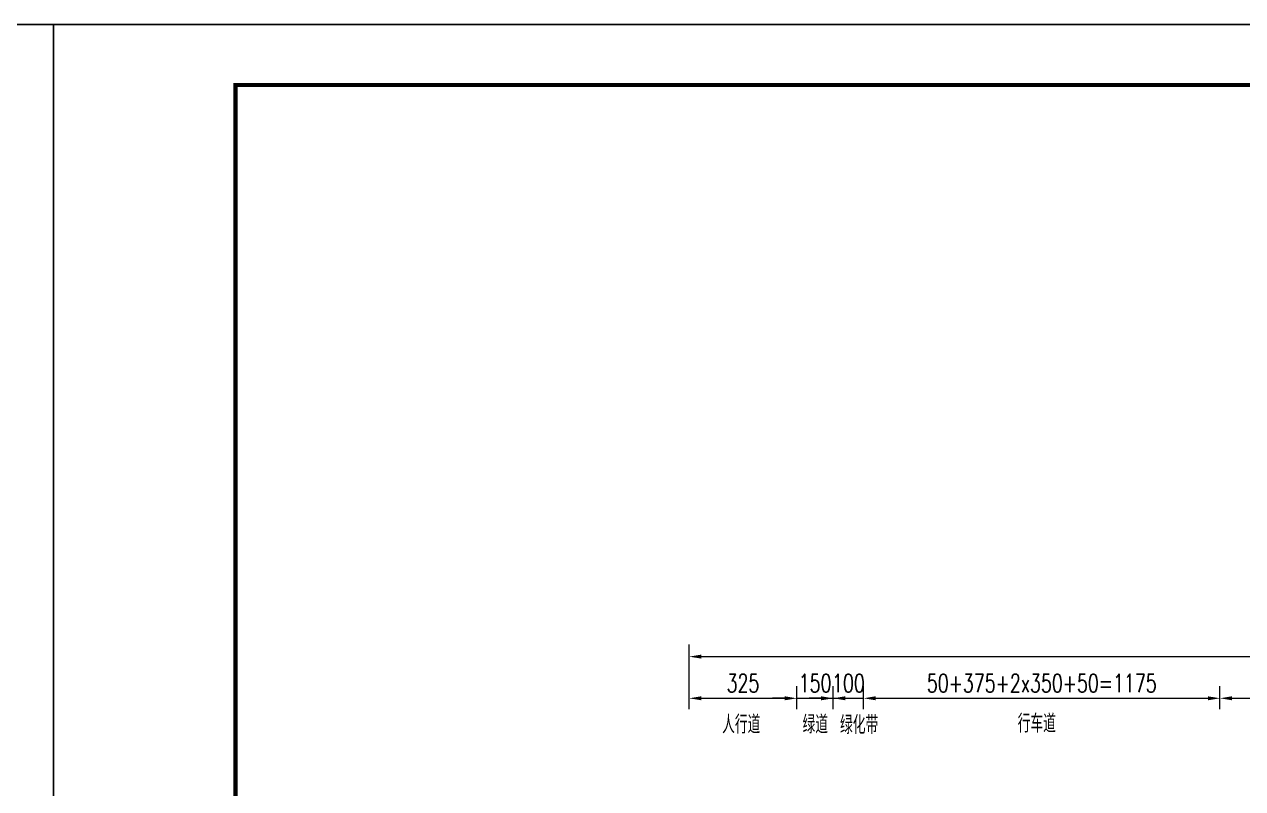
# Model space of a CAD drawing. Extents: x -1568 to -728, y -1287 to -990.
# Drawn here: x -1153 to -952.2, y -1115.9 to -989.8 of the extents above; entities that cross this region are included whole.
import ezdxf

# ---------------------------------------------------------------- set-up
doc = ezdxf.new("R2010")
doc.units = 0
doc.header["$LTSCALE"] = 5
doc.layers.get('0').update_dxf_attribs({"linetype": 'CONTINUOUS'})
doc.layers.get('Defpoints').update_dxf_attribs({"linetype": 'CONTINUOUS'})
doc.layers.add('图框', color=7, linetype='CONTINUOUS')
doc.layers.add('文字', color=7, linetype='CONTINUOUS')
doc.layers.add('标注', color=4, linetype='CONTINUOUS', lineweight=15)
doc.styles.get("Standard").update_dxf_attribs({"font": 'simplex1.shx', "width": 0.7, "bigfont": 'hztxt.shx'})
doc.dimstyles.new('比例1：200', dxfattribs={"dimtxt": 3, "dimasz": 2, "dimexe": 2, "dimexo": 1, "dimgap": 1, "dimtad": 1, "dimlfac": 20, "dimzin": 13, "dimdsep": 46, "dimtxsty": 'Standard', "dimcen": -0.09, "dimclrd": 256, "dimclre": 256, "dimclrt": 7, "dimaunit": 1, "dimadec": 0, "dimazin": 2, "dimtfac": 0.0005, "dimtix": 1, "dimtmove": 2, "dimatfit": 3, "dimfxl": 0, "dimtolj": 1, "dimtzin": 13, "dimlwd": -1, "dimlwe": -1, "dimarcsym": 0})

# ---------------------------------------------------------------- blocks, each defined once
blk = doc.blocks.new('*D12')
at = {"layer": 'Defpoints', "color": 0}
for p in [(-818.44, -1094.09), (-1043.43, -1100.96), (-818.44, -1101.19)]:
    blk.add_point(p, dxfattribs=at)
at = {"layer": '标注'}
for p, q in [((-1043.43, -1099.96), (-1043.43, -1092.09)), ((-818.44, -1100.09), (-818.44, -1092.09)), ((-1041.43, -1094.09), (-820.44, -1094.09))]:
    blk.add_line(p, q, dxfattribs=at)
for points in [[(-1041.43, -1093.76), (-1041.43, -1094.42), (-1043.43, -1094.09)], [(-820.44, -1093.76), (-820.44, -1094.42), (-818.44, -1094.09)]]:
    blk.add_solid(points, dxfattribs=at)
at = {"layer": '标注', "color": 7, "insert": (-930.94, -1091.59), "char_height": 3, "attachment_point": 5}
blk.add_mtext('\\A1;道路总宽45m', dxfattribs=at)
blk = doc.blocks.new('*D14')
at = {"layer": 'Defpoints', "color": 0}
for p in [(-905.93, -1100.96), (-955.93, -1103.78), (-905.93, -1103.78)]:
    blk.add_point(p, dxfattribs=at)
at = {"layer": '标注'}
for p, q in [((-955.93, -1102.78), (-955.93, -1098.96)), ((-905.93, -1102.78), (-905.93, -1098.96)), ((-953.93, -1100.96), (-907.93, -1100.96))]:
    blk.add_line(p, q, dxfattribs=at)
for points in [[(-953.93, -1100.63), (-953.93, -1101.29), (-955.93, -1100.96)], [(-907.93, -1100.63), (-907.93, -1101.29), (-905.93, -1100.96)]]:
    blk.add_solid(points, dxfattribs=at)
at = {"layer": '标注', "color": 7, "insert": (-930.93, -1098.46), "char_height": 3, "attachment_point": 5}
blk.add_mtext('\\A1;1000', dxfattribs=at)
blk = doc.blocks.new('*D28')
at = {"layer": 'Defpoints', "color": 0}
for p in [(-1014.68, -1100.96), (-1019.68, -1103.78), (-1014.68, -1103.78)]:
    blk.add_point(p, dxfattribs=at)
at = {"layer": '标注'}
for p, q in [((-1019.68, -1102.78), (-1019.68, -1098.96)), ((-1014.68, -1102.78), (-1014.68, -1098.96)), ((-1021.68, -1100.96), (-1023.68, -1100.96)), ((-1019.68, -1100.96), (-1014.68, -1100.96)), ((-1012.68, -1100.96), (-1010.68, -1100.96))]:
    blk.add_line(p, q, dxfattribs=at)
for points in [[(-1021.68, -1100.63), (-1021.68, -1101.29), (-1019.68, -1100.96)], [(-1012.68, -1100.63), (-1012.68, -1101.29), (-1014.68, -1100.96)]]:
    blk.add_solid(points, dxfattribs=at)
at = {"layer": '标注', "color": 7, "insert": (-1017.18, -1098.46), "char_height": 3, "attachment_point": 5}
blk.add_mtext('\\A1;100', dxfattribs=at)
blk = doc.blocks.new('*D37')
at = {"layer": 'Defpoints', "color": 0}
for p in [(-1025.68, -1100.96), (-1043.43, -1103.78), (-1025.68, -1103.78)]:
    blk.add_point(p, dxfattribs=at)
at = {"layer": '标注'}
for p, q in [((-1043.43, -1102.78), (-1043.43, -1098.96)), ((-1025.68, -1102.78), (-1025.68, -1098.96)), ((-1041.43, -1100.96), (-1027.68, -1100.96))]:
    blk.add_line(p, q, dxfattribs=at)
for points in [[(-1041.43, -1100.63), (-1041.43, -1101.29), (-1043.43, -1100.96)], [(-1027.68, -1100.63), (-1027.68, -1101.29), (-1025.68, -1100.96)]]:
    blk.add_solid(points, dxfattribs=at)
at = {"layer": '标注', "color": 7, "insert": (-1034.56, -1098.46), "char_height": 3, "attachment_point": 5}
blk.add_mtext('\\A1;325', dxfattribs=at)
blk = doc.blocks.new('*D36')
at = {"layer": 'Defpoints', "color": 0}
for p in [(-1019.68, -1100.96), (-1025.68, -1103.78), (-1019.68, -1103.78)]:
    blk.add_point(p, dxfattribs=at)
at = {"layer": '标注'}
for p, q in [((-1025.68, -1102.78), (-1025.68, -1098.96)), ((-1019.68, -1102.78), (-1019.68, -1098.96)), ((-1027.68, -1100.96), (-1029.68, -1100.96)), ((-1025.68, -1100.96), (-1019.68, -1100.96)), ((-1017.68, -1100.96), (-1015.68, -1100.96))]:
    blk.add_line(p, q, dxfattribs=at)
for points in [[(-1027.68, -1100.63), (-1027.68, -1101.29), (-1025.68, -1100.96)], [(-1017.68, -1100.63), (-1017.68, -1101.29), (-1019.68, -1100.96)]]:
    blk.add_solid(points, dxfattribs=at)
at = {"layer": '标注', "color": 7, "insert": (-1022.68, -1098.46), "char_height": 3, "attachment_point": 5}
blk.add_mtext('\\A1;150', dxfattribs=at)
blk = doc.blocks.new('*D51')
at = {"layer": 'Defpoints', "color": 0}
for p in [(-955.93, -1100.96), (-1014.68, -1103.78), (-955.93, -1103.78)]:
    blk.add_point(p, dxfattribs=at)
at = {"layer": '标注'}
for p, q in [((-1014.68, -1102.78), (-1014.68, -1098.96)), ((-955.93, -1102.78), (-955.93, -1098.96)), ((-1012.68, -1100.96), (-957.93, -1100.96))]:
    blk.add_line(p, q, dxfattribs=at)
for points in [[(-1012.68, -1100.63), (-1012.68, -1101.29), (-1014.68, -1100.96)], [(-957.93, -1100.63), (-957.93, -1101.29), (-955.93, -1100.96)]]:
    blk.add_solid(points, dxfattribs=at)
at = {"layer": '标注', "color": 7, "insert": (-985.31, -1098.46), "char_height": 3, "attachment_point": 5}
blk.add_mtext('\\A1;50+375+2x350+50=1175', dxfattribs=at)

msp = doc.modelspace()

# ---------------------------------------------------------------- linework, layer by layer
for points in [[(-1148.20035, -1286.82642), (-1148.20035, -989.82642), (-1568.20035, -989.82642), (-1568.20035, -1286.82642)], [(-1148.20035, -1286.82642), (-1148.20035, -989.82642), (-1568.20035, -989.82642), (-1568.20035, -1286.82642)], [(-728.20035, -1286.82642), (-728.20035, -989.82642), (-1148.20035, -989.82642), (-1148.20035, -1286.82642)], [(-728.20035, -1286.82642), (-728.20035, -989.82642), (-1148.20035, -989.82642), (-1148.20035, -1286.82642)]]:
    msp.add_lwpolyline(points, close=True)
at = {"layer": '图框', "const_width": 0.7}
msp.add_lwpolyline([(-738.20035, -999.82642), (-1118.20035, -999.82642), (-1118.20035, -1276.82642), (-738.20035, -1276.82642), (-738.20035, -999.82642)], dxfattribs=at)

# ---------------------------------------------------------------- texts
at = {"layer": '文字', "width": 0.7}
for s, p in [('人行道', (-1037.99702, -1106.77133)), ('绿道', (-1024.73775, -1106.77133)), ('绿化带', (-1018.56347, -1106.85415)), ('行车道', (-989.27865, -1106.61522))]:
    msp.add_text(s, height=3, dxfattribs=at).set_placement(p)

# ---------------------------------------------------------------- dimensions: what is measured, and where the dimension line sits
at = {"layer": '标注'}
for base, p1, p2, text, picture, middle in [((-818.4424, -1094.08956), (-1043.43411, -1100.96078), (-818.4424, -1101.19432), '道路总宽45m', '*D12', (-930.93825, -1091.58956)), ((-1025.68411, -1100.96078), (-1043.43411, -1103.77565), (-1025.68411, -1103.77565), '325', '*D37', (-1034.55911, -1098.46078)), ((-1019.68411, -1100.96078), (-1025.68411, -1103.77565), (-1019.68411, -1103.77565), '150', '*D36', (-1022.68411, -1098.46078))]:
    dim = msp.add_linear_dim(base=base, p1=p1, p2=p2, text=text, dimstyle='比例1：200', override={"dimtxsty": 'Standard'}, dxfattribs=at)
    dim.commit()
    dim.dimension.update_dxf_attribs({"geometry": picture, "text_midpoint": middle})
for base, p1, p2, picture, middle in [((-1014.68411, -1100.96078), (-1019.68411, -1103.77565), (-1014.68411, -1103.77565), '*D28', (-1017.18411, -1098.46078)), ((-905.93411, -1100.96078), (-955.93411, -1103.77565), (-905.93411, -1103.77565), '*D14', (-930.93411, -1098.46078))]:
    dim = msp.add_linear_dim(base=base, p1=p1, p2=p2, dimstyle='比例1：200', override={"dimtxsty": 'Standard'}, dxfattribs=at)
    dim.commit()
    dim.dimension.update_dxf_attribs({"geometry": picture, "text_midpoint": middle})
dim = msp.add_linear_dim(base=(-955.93411, -1100.96078), p1=(-1014.68411, -1103.77565), p2=(-955.93411, -1103.77565), angle=180, text='50+375+2x350+50=1175', dimstyle='比例1：200', override={"dimtxsty": 'Standard'}, dxfattribs=at)
dim.commit()
dim.dimension.update_dxf_attribs({"geometry": '*D51', "text_midpoint": (-985.30911, -1098.46078)})

doc.saveas('drawing.dxf')
